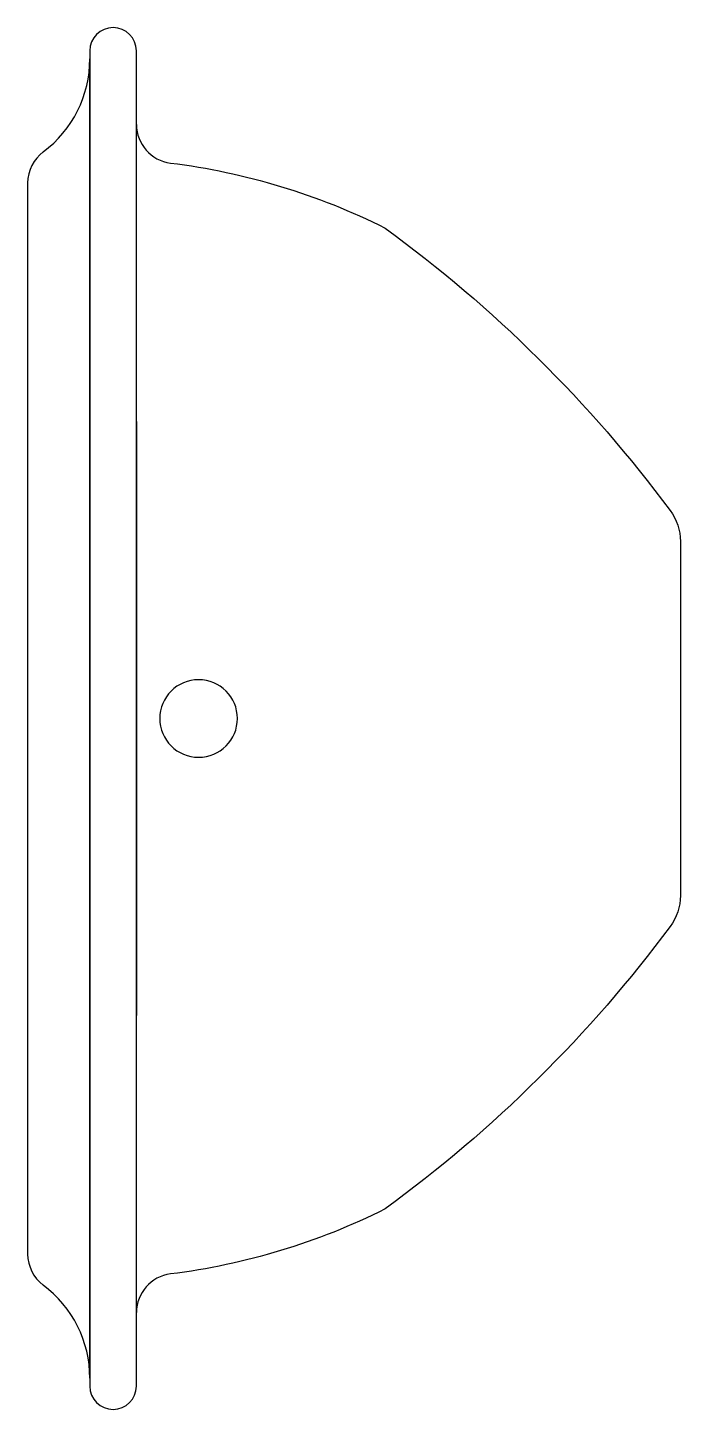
# Model space of a CAD drawing. Extents: x -683.572 to -683.487, y 632.836 to 633.016.
import ezdxf

# ---------------------------------------------------------------- set-up
doc = ezdxf.new("R2010")
doc.units = 0
doc.header["$LTSCALE"] = 0.283115047615667
doc.header["$MEASUREMENT"] = 0
doc.linetypes.add('CONTINU', pattern=[0])
doc.layers.get('0').update_dxf_attribs({"linetype": 'CONTINUOUS'})

# ---------------------------------------------------------------- blocks, each defined once
blk = doc.blocks.new('A$C65F17776')
at = {"linetype": 'CONTINUOUS', "flags": 128}
blk.add_lwpolyline([(7.805738277966157e-10, 0.003033395422107787, 0.9999999999999999), (0.006066790780550946, 0.003033395422107787), (0.006066790780550946, 0.1769667854221098, 0.9999999999999999), (7.805738277966157e-10, 0.1769667854221098)], format="xyb", close=True, dxfattribs=at)

msp = doc.modelspace()

# ---------------------------------------------------------------- linework, layer by layer
at = {"linetype": 'CONTINU'}
for p, q in [((-683.5637530860756, 632.8404614271407), (-683.5637530957187, 633.0123526959898)), ((-683.5718321098482, 632.9961752202904), (-683.5718321098531, 632.8566396879498))]:
    msp.add_line(p, q, dxfattribs=at)
at = {"linetype": 'CONTINUOUS'}
msp.add_line((-683.5576762951636, 632.9650981066287), (-683.5576762951636, 632.8877168460432), dxfattribs=at)
at = {"linetype": 'CONTINU'}
msp.add_lwpolyline([(-683.525320252068, 632.9902937411771, -0.07576844778680697), (-683.4882313962224, 632.9535083072274, -0.160952780039788), (-683.4868974790215, 632.9494715952297), (-683.4868974916774, 632.926407476336), (-683.4868974790215, 632.9033433574422, -0.160952780039788), (-683.4882313962224, 632.8993066454445, -0.07576844778680697), (-683.525320252068, 632.8625212114948, -0.08551424538103422), (-683.5532464398608, 632.8540429801992, 0.3782959596041838), (-683.5576762951649, 632.8490262157505), (-683.5576762951621, 632.926407476336), (-683.5576762951649, 633.0037887369214, 0.3782959596041838), (-683.5532464398608, 632.9987719724727, -0.08551424538103422)], format="xyb", close=True, dxfattribs=at)
for points in [[(-683.5495873279067, 632.9314629882741, 0.9999999999999999), (-683.5495873279067, 632.9213516955915)], [(-683.5495873279067, 632.9213516955915, 0.9999999999999999), (-683.5495873279067, 632.9314629882741)]]:
    msp.add_lwpolyline(points, format="xyb", dxfattribs=at)
for centre, radius, start, end in [((-683.5788953556156, 633.0123456812046), 0.01515226152068033, 306.8975870728734, 0.02652525492528159), ((-683.5667764635118, 632.9961749940951), 0.005055646341420693, 126.7041944859695, 179.9974365222928), ((-683.5667764635118, 632.8566397283419), 0.005055646341409021, 180.0004577639222, 233.1311798098743), ((-683.5789025990255, 632.8404653807556), 0.01515951346533749, 359.9850572081776, 53.14372780589867)]:
    msp.add_arc(centre, radius, start, end, dxfattribs=at)

# ---------------------------------------------------------------- block references
at = {"linetype": 'CONTINUOUS'}
msp.add_blockref('A$C65F17776', (-683.5637430859441, 632.8364073859138), dxfattribs=at)

doc.saveas('drawing.dxf')
